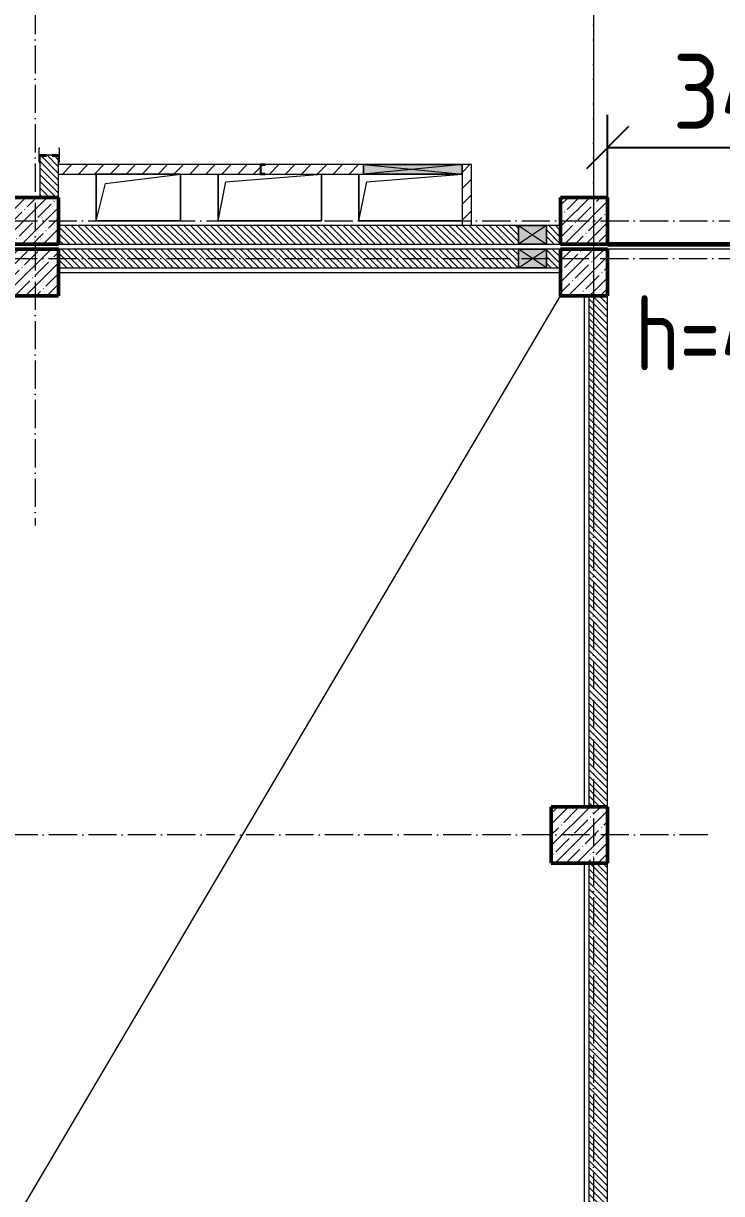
# Model space of a CAD drawing. Header units: millimetres. Extents: x 2294 to 908349, y -83289 to 219220.
# Drawn here: x 248609 to 256049, y 38881 to 51362 of the extents above; entities that cross this region are included whole.
import ezdxf

# ---------------------------------------------------------------- set-up
doc = ezdxf.new("R2010")
doc.units = ezdxf.units.MM
doc.linetypes.add('50_200_ШТРИХ_1Т_ш5_п1_п1_', pattern=[700, 500, -100, 0, -100])
for name, color, linetype, lineweight in [('A-DETL-____-OTLN-4', 7, 'Continuous', 18), ('A-DETL-GENF-OTLN', 7, 'Continuous', 9), ('A-FLOR-____-OTLN', 7, 'Continuous', 9), ('A-GENM-____-MCUT', 7, 'Continuous', 25), ('A-GENM-____-OTLN', 7, 'Continuous', 9), ('A-GENM-____-OTLN-1', 7, 'Continuous', 25), ('A-GLAZ-____-OTLN', 7, 'Continuous', 9), ('A-WALL-____-MCUT', 7, 'Continuous', 13), ('A-WALL-____-MCUT-3', 7, 'Continuous', 9), ('A-WALL-____-PATT-1', 7, 'Continuous', 9), ('A-WALL-FNSH-MCUT-1', 7, 'Continuous', 9), ('S-COLS-____-MCUT', 7, 'Continuous', 50), ('S-COLS-____-OTLN', 7, 'Continuous', 9), ('S-GRID-____-OTLN-1', 7, '50_200_ШТРИХ_1Т_ш5_п1_п1_', 9)]:
    doc.layers.add(name, color=color, linetype=linetype, lineweight=lineweight)
doc.styles.get("Standard").update_dxf_attribs({"font": 'arial.ttf'})
doc.styles.add('СПДС', font='isocpeur.ttf', dxfattribs={"width": 0.9})
doc.dimstyles.new('Размера А3', dxfattribs={"dimtxt": 800, "dimasz": 450, "dimexe": 350, "dimexo": 100, "dimgap": 200, "dimtad": 1, "dimdec": 0, "dimrnd": 10, "dimzin": 0, "dimdsep": 46, "dimtxsty": 'СПДС', "dimblk": 'ARROWHEAD_6', "dimcen": 1, "dimclrd": 5, "dimclre": 5, "dimclrt": 5, "dimazin": 0, "dimtfac": 1, "dimtdec": 0, "dimtmove": 2, "dimatfit": 3, "dimfxl": 1, "dimtolj": 1, "dimtzin": 0, "dimarcsym": 0})
pattern_1 = [(45, (-89000, -42681.04), (-114.04925, 114.04925), []), (45, (-88885.95, -42681.04), (-114.04925, 114.04925), [201.613, -40.323, 3.353, -36.97])]
pattern_2 = [(45, (-83150, -42681.04), (-114.04925, 114.04925), []), (45, (-83035.95, -42681.04), (-114.04925, 114.04925), [201.613, -40.323, 3.353, -36.97])]
pattern_3 = [(135, (165583.507, 6025.276), (-35.35534, -35.35534), [])]
pattern_4 = [(45, (-83150, -43231.04), (-114.04925, 114.04925), []), (45, (-83035.95, -43231.04), (-114.04925, 114.04925), [201.613, -40.323, 3.353, -36.97])]
pattern_5 = [(45, (-89000, -43231.04), (-114.04925, 114.04925), []), (45, (-88885.95, -43231.04), (-114.04925, 114.04925), [201.613, -40.323, 3.353, -36.97])]
pattern_6 = [(45, (165583.51, 6025.28), (-84.85281, 84.85281), [])]

# ---------------------------------------------------------------- blocks, each defined once
blk = doc.blocks.new('3osi')
at = {"layer": 'S-GRID-____-OTLN-1', "color": 251, "ltscale": 0.6, "true_color": 0x636466}
for p, q in [((248733.5, 96918.1), (248733.5, 46006.3)), ((254683.5, 96918.1), (254683.5, 46006.3)), ((254683.5, 55906.2), (254683.5, 1542.7)), ((240055.8, 49256.3), (269518.1, 49256.3)), ((240055.8, 49256.3), (269518.1, 49256.3)), ((232910.3, 48856.3), (269657.9, 48856.3)), ((255902.3, 42706.3), (232910.3, 42706.3))]:
    blk.add_line(p, q, dxfattribs=at)
blk = doc.blocks.new('BSC_Колонна _Прямоугольная - 500х500-V33-АР1_План отверстий 3 этажа в осях 1-64_Ю-ЯЯ')
at = {"layer": 'S-COLS-____-OTLN'}
h = blk.add_hatch(dxfattribs=at)
h.set_pattern_fill('FP_41', color=256, style=0, pattern_type=2)
h.set_pattern_definition(pattern_1)
h.paths.add_polyline_path([(-250, -250), (250, -250), (250, 250), (-250, 250)], flags=0)
at = {"layer": 'S-COLS-____-MCUT'}
for p, q in [((250, 250), (-250, 250)), ((-250, 250), (-250, -250)), ((250, -250), (250, 250)), ((-250, -250), (250, -250))]:
    blk.add_line(p, q, dxfattribs=at)
blk = doc.blocks.new('BSC_Колонна _Прямоугольная - 500х500-V35-АР1_План отверстий 3 этажа в осях 1-64_Ю-ЯЯ')
at = {"layer": 'S-COLS-____-OTLN'}
h = blk.add_hatch(dxfattribs=at)
h.set_pattern_fill('FP_43', color=256, style=0, pattern_type=2)
h.set_pattern_definition(pattern_2)
h.paths.add_polyline_path([(-250, -250), (250, -250), (250, 250), (-250, 250)], flags=0)
at = {"layer": 'S-COLS-____-MCUT'}
for p, q in [((250, 250), (-250, 250)), ((-250, 250), (-250, -250)), ((250, -250), (250, 250)), ((-250, -250), (250, -250))]:
    blk.add_line(p, q, dxfattribs=at)
blk = doc.blocks.new('BSC_Колонна _Прямоугольная - 500х500-V120-АР1_План отверстий 3 этажа в осях 1-64_Ю-ЯЯ')
at = {"layer": 'S-COLS-____-OTLN'}
h = blk.add_hatch(dxfattribs=at)
h.set_pattern_fill('FP_125', color=256, style=0, pattern_type=2)
h.set_pattern_definition(pattern_4)
h.paths.add_polyline_path([(-250, -250), (250, -250), (250, 250), (-250, 250)], flags=0)
at = {"layer": 'S-COLS-____-MCUT'}
for p, q in [((250, 250), (-250, 250)), ((-250, 250), (-250, -250)), ((250, -250), (250, 250)), ((-250, -250), (250, -250))]:
    blk.add_line(p, q, dxfattribs=at)
blk = doc.blocks.new('BSC_Колонна _Прямоугольная - 500х500-V121-АР1_План отверстий 3 этажа в осях 1-64_Ю-ЯЯ')
at = {"layer": 'S-COLS-____-OTLN'}
h = blk.add_hatch(dxfattribs=at)
h.set_pattern_fill('FP_126', color=256, style=0, pattern_type=2)
h.set_pattern_definition(pattern_5)
h.paths.add_polyline_path([(-250, -250), (250, -250), (250, 250), (-250, 250)], flags=0)
at = {"layer": 'S-COLS-____-MCUT'}
for p, q in [((250, 250), (-250, 250)), ((-250, 250), (-250, -250)), ((250, -250), (250, 250)), ((-250, -250), (250, -250))]:
    blk.add_line(p, q, dxfattribs=at)
blk = doc.blocks.new('154_Фахверк_СКБ_Швеллер - Тип_100_3960-28515122-АР1_План отверстий 3 этажа в осях 1-64_Ю-ЯЯ')
at = {"layer": 'A-GENM-____-MCUT'}
for p, q in [((175, 50), (125, 50)), ((125, 50), (125, -50)), ((128, 47), (175, 47)), ((128, -47), (128, 47)), ((175, 47), (175, 50)), ((125, -50), (175, -50)), ((175, -47), (128, -47)), ((175, -50), (175, -47))]:
    blk.add_line(p, q, dxfattribs=at)
blk = doc.blocks.new('154_Стойка_СКБ_Уголок - СМ-2480_200-28346303-АР1_План отверстий 3 этажа в осях 1-64_Ю-ЯЯ')
at = {"layer": 'A-GENM-____-MCUT'}
for p, q in [((125, 156), (125, 81)), ((200, 156), (125, 156)), ((131, 81), (131, 150)), ((131, 150), (200, 150)), ((200, 150), (200, 156)), ((125, 81), (131, 81)), ((131, 19), (125, 19)), ((125, 19), (125, -56)), ((131, -50), (131, 19)), ((125, -56), (200, -56)), ((200, -50), (131, -50)), ((200, -56), (200, -50))]:
    blk.add_line(p, q, dxfattribs=at)
blk = doc.blocks.new('Стойка_Влож_Полоса боковая - Полоса-V164-АР1_План отверстий 3 этажа в осях 1-64_Ю-ЯЯ')
at = {"layer": 'A-GENM-____-OTLN'}
for p, q in [((-5, 60), (0, 60)), ((-5, -60), (-5, 60)), ((0, 31), (0, -31)), ((0, -60), (-5, -60))]:
    blk.add_line(p, q, dxfattribs=at)
blk = doc.blocks.new('Стойка_Влож_Уголок_Опорный - Уголок-28213941-АР1_План отверстий 3 этажа в осях 1-64_Ю-ЯЯ')
at = {"layer": 'A-GENM-____-OTLN'}
for p, q in [((-212, -6), (-212, 0)), ((0, 0), (0, -6)), ((-212, -75), (-212, -6)), ((-212, -6), (-206, -6)), ((-212, -75), (-206, -75)), ((-6, -6), (0, -6)), ((-6, -75), (0, -75)), ((0, -6), (0, -75))]:
    blk.add_line(p, q, dxfattribs=at)
blk = doc.blocks.new('AR_Отверстие прямоугольное _в стене_ - AR_Отверстие прямоугольное _в стене__ВК-32402044-АР1_План отверстий 3 этажа в осях 1-64_Ю-ЯЯ')
at = {"layer": 'A-GLAZ-____-OTLN'}
blk.add_hatch(color=256, dxfattribs=at).paths.add_polyline_path([(150, -100), (150, 100), (-150, 100), (-150, -100), (-91, -100)], flags=0)
at = {"layer": 'A-DETL-GENF-OTLN'}
for p, q in [((-150, -100), (-150, 100)), ((-150, 100), (150, 100)), ((150, 100), (-150, -100)), ((-150, 100), (150, -100)), ((150, 100), (-150, 100)), ((-150, 100), (-150, -100)), ((150, 100), (150, -100)), ((150, -100), (150, 100)), ((150, -100), (-150, -100)), ((-150, -100), (150, -100))]:
    blk.add_line(p, q, dxfattribs=at)
blk = doc.blocks.new('AR_Отверстие прямоугольное _в плите_ - AR_Отверстие прямоугольное _в плите_-30552730-АР1_План отверстий 3 этажа в осях 1-64_Ю-ЯЯ')
at = {"layer": 'A-GENM-____-OTLN'}
for p, q in [((450, 250), (-450, 250)), ((-450, 250), (-450, -250)), ((-350, 150), (450, 250)), ((450, -250), (450, 250)), ((-450, -250), (-350, 150)), ((-450, -250), (450, -250))]:
    blk.add_line(p, q, dxfattribs=at)
blk = doc.blocks.new('AR_Отверстие прямоугольное _в плите_ - AR_Отверстие прямоугольное _в плите_-V202-АР1_План отверстий 3 этажа в осях 1-64_Ю-ЯЯ')
at = {"layer": 'A-GENM-____-OTLN'}
for p, q in [((-550, 250), (-550, -250)), ((-467, 167), (550, 250)), ((550, -250), (550, 250)), ((-550, -250), (-467, 167)), ((-550, -250), (550, -250))]:
    blk.add_line(p, q, dxfattribs=at)
blk = doc.blocks.new('AR_Отверстие прямоугольное _в плите_ - AR_Отверстие прямоугольное _в плите_-V203-АР1_План отверстий 3 этажа в осях 1-64_Ю-ЯЯ')
at = {"layer": 'A-GENM-____-OTLN'}
for p, q in [((-550, 250), (-550, -250)), ((-467, 167), (550, 250)), ((-550, -250), (-467, 167)), ((-550, -250), (550, -250))]:
    blk.add_line(p, q, dxfattribs=at)
blk = doc.blocks.new('AR_Отверстие прямоугольное _в стене__БезПР - AR_Отверстие прямоугольное _в стене__БезПР-36899082-АР1_План отверстий 3 этажа в осях 1-64_Ю-ЯЯ')
at = {"layer": 'A-GLAZ-____-OTLN'}
blk.add_hatch(color=256, dxfattribs=at).paths.add_polyline_path([(525, -50), (525, 50), (-525, 50), (-525, -50)], flags=0)
at = {"layer": 'A-DETL-GENF-OTLN'}
for p, q in [((-525, -50), (-525, 50)), ((-525, 50), (525, 50)), ((525, 50), (-525, -50)), ((-525, 50), (525, -50)), ((525, 50), (-525, 50)), ((-525, 50), (-525, -50)), ((525, 50), (525, -50)), ((525, -50), (525, 50)), ((525, -50), (-525, -50)), ((-525, -50), (525, -50))]:
    blk.add_line(p, q, dxfattribs=at)
at = {"layer": 'A-GLAZ-____-OTLN'}
blk.add_line((525, 50), (-525, 50), dxfattribs=at)
blk = doc.blocks.new('BSC_Колонна _Прямоугольная - 500х500-25642906-АР1_План отверстий 3 этажа в осях 1-64_А-ГГ')
at = {"layer": 'S-COLS-____-OTLN'}
h = blk.add_hatch(dxfattribs=at)
h.set_pattern_fill('FP_48', color=256, style=0, pattern_type=2)
h.set_pattern_definition(pattern_1)
h.paths.add_polyline_path([(-250, -250), (250, -250), (250, 250), (-250, 250)], flags=0)
at = {"layer": 'S-COLS-____-MCUT'}
for p, q in [((250, 250), (-250, 250)), ((-250, 250), (-250, -250)), ((250, -250), (250, 250)), ((-250, -250), (250, -250))]:
    blk.add_line(p, q, dxfattribs=at)
blk = doc.blocks.new('BSC_Колонна _Прямоугольная - 600х600-26981669-АР1_План отверстий 3 этажа в осях 1-64_А-ГГ')
at = {"layer": 'S-COLS-____-OTLN'}
h = blk.add_hatch(dxfattribs=at)
h.set_pattern_fill('FP_54', color=256, style=0, pattern_type=2)
h.set_pattern_definition([(45, (-88950, -36681.04), (-114.04925, 114.04925), []), (45, (-88835.95, -36681.04), (-114.04925, 114.04925), [201.613, -40.323, 3.353, -36.97])])
h.paths.add_polyline_path([(-300, -300), (300, -300), (300, 300), (-300, 300)], flags=0)
at = {"layer": 'S-COLS-____-MCUT'}
for p, q in [((300, 300), (-300, 300)), ((-300, 300), (-300, -300)), ((300, -300), (300, 300)), ((-300, -300), (300, -300))]:
    blk.add_line(p, q, dxfattribs=at)
blk = doc.blocks.new('BSC_Колонна _Прямоугольная - 500х500-V22-АР1_План отверстий 3 этажа в осях 1-64_А-ГГ')
at = {"layer": 'S-COLS-____-OTLN'}
h = blk.add_hatch(dxfattribs=at)
h.set_pattern_fill('FP_59', color=256, style=0, pattern_type=2)
h.set_pattern_definition(pattern_2)
h.paths.add_polyline_path([(-250, -250), (250, -250), (250, 250), (-250, 250)], flags=0)
at = {"layer": 'S-COLS-____-MCUT'}
for p, q in [((250, 250), (-250, 250)), ((-250, 250), (-250, -250)), ((250, -250), (250, 250)), ((-250, -250), (250, -250))]:
    blk.add_line(p, q, dxfattribs=at)
blk = doc.blocks.new('BSC_Колонна _Прямоугольная - 500х500-V144-АР1_План отверстий 3 этажа в осях 1-64_А-ГГ')
at = {"layer": 'S-COLS-____-OTLN'}
h = blk.add_hatch(dxfattribs=at)
h.set_pattern_fill('FP_167', color=256, style=0, pattern_type=2)
h.set_pattern_definition(pattern_4)
h.paths.add_polyline_path([(-250, -250), (250, -250), (250, 250), (-250, 250)], flags=0)
at = {"layer": 'S-COLS-____-MCUT'}
for p, q in [((250, 250), (-250, 250)), ((-250, 250), (-250, -250)), ((250, -250), (250, 250)), ((-250, -250), (250, -250))]:
    blk.add_line(p, q, dxfattribs=at)
blk = doc.blocks.new('BSC_Колонна _Прямоугольная - 500х500-V145-АР1_План отверстий 3 этажа в осях 1-64_А-ГГ')
at = {"layer": 'S-COLS-____-OTLN'}
h = blk.add_hatch(dxfattribs=at)
h.set_pattern_fill('FP_168', color=256, style=0, pattern_type=2)
h.set_pattern_definition(pattern_5)
h.paths.add_polyline_path([(-250, -250), (250, -250), (250, 250), (-250, 250)], flags=0)
at = {"layer": 'S-COLS-____-MCUT'}
for p, q in [((250, 250), (-250, 250)), ((-250, 250), (-250, -250)), ((250, -250), (250, 250)), ((-250, -250), (250, -250))]:
    blk.add_line(p, q, dxfattribs=at)
blk = doc.blocks.new('AR_Отверстие прямоугольное _в стене_ - AR_Отверстие прямоугольное _в стене__ВК-32402044-АР1_План отверстий 3 этажа в осях 1-64_А-ГГ')
at = {"layer": 'A-GLAZ-____-OTLN'}
blk.add_hatch(color=256, dxfattribs=at).paths.add_polyline_path([(150, -100), (150, 100), (-150, 100), (-150, -100), (-90, -100)], flags=0)
at = {"layer": 'A-DETL-GENF-OTLN'}
for p, q in [((-150, -100), (-150, 100)), ((-150, 100), (150, 100)), ((150, 100), (-150, -100)), ((-150, 100), (150, -100)), ((150, 100), (-150, 100)), ((-150, 100), (-150, -100)), ((150, 100), (150, -100)), ((150, -100), (150, 100)), ((150, -100), (-150, -100)), ((-150, -100), (150, -100))]:
    blk.add_line(p, q, dxfattribs=at)
blk = doc.blocks.new('3floor')
at = {"layer": 'A-WALL-____-PATT-1'}
h = blk.add_hatch(dxfattribs=at)
h.set_pattern_fill('FP_9', color=256, style=0, pattern_type=2)
h.set_pattern_definition(pattern_3)
h.paths.add_polyline_path([(248984, 49506), (248984, 49950), (248915, 49950), (248915, 49956), (248853, 49956), (248853, 49950), (248784, 49950), (248784, 49506), (248944, 49506)], flags=0)
h.paths.add_polyline_path([(248853, 51656), (248915, 51656), (248915, 51662), (248984, 51662), (248984, 51956), (248784, 51956), (248784, 51662), (248853, 51662)], flags=0)
h = blk.add_hatch(dxfattribs=at)
h.set_pattern_fill('FP_7', color=256, style=0, pattern_type=2)
h.set_pattern_definition(pattern_6)
h.paths.add_polyline_path([(248984, 49756), (251134, 49756), (251134, 49856), (248984, 49856)], flags=0)
h.paths.add_polyline_path([(251184, 49756), (252234, 49756), (252234, 49856), (251184, 49856), (251184, 49853), (251137, 49853), (251137, 49759), (251184, 49759)], flags=0)
h = blk.add_hatch(dxfattribs=at)
h.set_pattern_fill('FP_7', color=256, style=0, pattern_type=2)
h.set_pattern_definition(pattern_6)
h.paths.add_polyline_path([(253384, 49206), (253384, 49856), (253284, 49856), (253284, 49206)], flags=0)
h = blk.add_hatch(dxfattribs=at)
h.set_pattern_fill('FP_9', color=256, style=0, pattern_type=2)
h.set_pattern_definition(pattern_3)
h.paths.add_polyline_path([(254184, 49006), (254334, 49006), (254334, 49206), (254184, 49206)], flags=0)
h.paths.add_polyline_path([(253884, 49006), (253884, 49206), (248984, 49206), (248984, 49006), (250408, 49006)], flags=0)
h = blk.add_hatch(dxfattribs=at)
h.set_pattern_fill('FP_6', color=256, style=0, pattern_type=2)
h.set_pattern_definition(pattern_3)
h.paths.add_polyline_path([(254184, 49006), (254334, 49006), (254334, 49206), (254184, 49206)], flags=0)
h.paths.add_polyline_path([(253884, 49006), (253884, 49206), (248984, 49206), (248984, 49006), (250408, 49006)], flags=0)
h = blk.add_hatch(dxfattribs=at)
h.set_pattern_fill('FP_9', color=256, style=0, pattern_type=2)
h.set_pattern_definition(pattern_3)
h.paths.add_polyline_path([(254184, 48756), (254334, 48756), (254334, 48956), (254184, 48956)], flags=0)
h.paths.add_polyline_path([(253884, 48756), (253884, 48956), (248984, 48956), (248984, 48756), (250408, 48756)], flags=0)
h = blk.add_hatch(dxfattribs=at)
h.set_pattern_fill('FP_6', color=256, style=0, pattern_type=2)
h.set_pattern_definition(pattern_3)
h.paths.add_polyline_path([(254184, 48756), (254334, 48756), (254334, 48956), (254184, 48956)], flags=0)
h.paths.add_polyline_path([(253884, 48756), (253884, 48956), (248984, 48956), (248984, 48756), (250408, 48756)], flags=0)
h = blk.add_hatch(dxfattribs=at)
h.set_pattern_fill('FP_6', color=256, style=0, pattern_type=2)
h.set_pattern_definition(pattern_3)
h.paths.add_polyline_path([(254834, 43006), (254834, 48456), (254634, 48456), (254634, 43006)], flags=0)
h = blk.add_hatch(dxfattribs=at)
h.set_pattern_fill('FP_6', color=256, style=0, pattern_type=2)
h.set_pattern_definition(pattern_3)
h.paths.add_polyline_path([(254834, 37006), (254834, 42406), (254634, 42406), (254634, 37006)], flags=0)
at = {"layer": 'A-DETL-____-OTLN-4'}
blk.add_line((236934, 18956), (254334, 48456), dxfattribs=at)
at = {"layer": 'A-FLOR-____-OTLN'}
for p, q in [((249384, 49755), (250284, 49755)), ((249384, 49255), (249384, 49755)), ((250284, 49755), (250284, 49255)), ((250684, 49256), (250684, 49756)), ((251784, 49756), (251784, 49256)), ((252184, 49256), (252184, 49756)), ((250284, 49255), (249384, 49255)), ((251784, 49256), (250684, 49256)), ((253284, 49256), (252184, 49256)), ((254834, 49006), (258284, 49006)), ((254834, 49006), (258284, 49006)), ((258284, 48956), (254834, 48956)), ((258284, 48956), (254834, 48956)), ((248984, 48706), (254334, 48706)), ((248984, 48706), (254334, 48706)), ((254584, 48456), (254584, 43006)), ((254584, 42406), (254584, 37006))]:
    blk.add_line(p, q, dxfattribs=at)
at = {"layer": 'A-WALL-____-MCUT'}
for p, q in [((248784, 49881), (248784, 49506)), ((248984, 49506), (248984, 49881)), ((253884, 49206), (248984, 49206)), ((254334, 49206), (254184, 49206)), ((248984, 49006), (253884, 49006)), ((253884, 48956), (248984, 48956)), ((254184, 49006), (254334, 49006)), ((254334, 48956), (254184, 48956)), ((248984, 48756), (253884, 48756)), ((254184, 48756), (254334, 48756))]:
    blk.add_line(p, q, dxfattribs=at)
at = {"layer": 'A-WALL-____-MCUT-3'}
for p, q in [((253884, 49206), (248984, 49206)), ((254334, 49206), (254184, 49206)), ((248984, 49006), (253884, 49006)), ((253884, 48956), (248984, 48956)), ((254184, 49006), (254334, 49006)), ((254334, 48956), (254184, 48956)), ((248984, 48756), (253884, 48756)), ((254184, 48756), (254334, 48756)), ((254634, 48456), (254634, 43006)), ((254834, 43006), (254834, 48456)), ((254634, 42406), (254634, 37006)), ((254834, 37006), (254834, 42406))]:
    blk.add_line(p, q, dxfattribs=at)
at = {"layer": 'A-WALL-FNSH-MCUT-1'}
for p, q in [((251134, 49856), (248984, 49856)), ((252234, 49856), (251184, 49856)), ((253384, 49856), (253284, 49856)), ((253384, 49206), (253384, 49856)), ((248984, 49756), (251134, 49756)), ((251184, 49756), (252234, 49756)), ((253284, 49756), (253284, 49206))]:
    blk.add_line(p, q, dxfattribs=at)
at = {"layer": 'A-GENM-____-OTLN'}
for name, p, rotation in [('Стойка_Влож_Уголок_Опорный - Уголок-28213941-АР1_План отверстий 3 этажа в осях 1-64_Ю-ЯЯ', (248778, 49956), 180), ('Стойка_Влож_Полоса боковая - Полоса-V164-АР1_План отверстий 3 этажа в осях 1-64_Ю-ЯЯ', (248884, 49956), 269.9999999999999)]:
    blk.add_blockref(name, p, dxfattribs=dict(at, rotation=rotation))
for name, p in [('AR_Отверстие прямоугольное _в плите_ - AR_Отверстие прямоугольное _в плите_-30552730-АР1_План отверстий 3 этажа в осях 1-64_Ю-ЯЯ', (249834, 49505)), ('AR_Отверстие прямоугольное _в плите_ - AR_Отверстие прямоугольное _в плите_-V202-АР1_План отверстий 3 этажа в осях 1-64_Ю-ЯЯ', (251234, 49506)), ('AR_Отверстие прямоугольное _в плите_ - AR_Отверстие прямоугольное _в плите_-V203-АР1_План отверстий 3 этажа в осях 1-64_Ю-ЯЯ', (252734, 49506))]:
    blk.add_blockref(name, p, dxfattribs=at)
at = {"layer": 'A-GENM-____-OTLN-1', "rotation": 269.9999999999999}
blk.add_blockref('154_Стойка_СКБ_Уголок - СМ-2480_200-28346303-АР1_План отверстий 3 этажа в осях 1-64_Ю-ЯЯ', (248834, 50081), dxfattribs=at)
at = {"layer": 'A-GENM-____-OTLN-1'}
blk.add_blockref('154_Фахверк_СКБ_Швеллер - Тип_100_3960-28515122-АР1_План отверстий 3 этажа в осях 1-64_Ю-ЯЯ', (251009, 49806), dxfattribs=at)
at = {"layer": 'A-GLAZ-____-OTLN'}
for name, p in [('AR_Отверстие прямоугольное _в стене__БезПР - AR_Отверстие прямоугольное _в стене__БезПР-36899082-АР1_План отверстий 3 этажа в осях 1-64_Ю-ЯЯ', (252759, 49806)), ('AR_Отверстие прямоугольное _в стене_ - AR_Отверстие прямоугольное _в стене__ВК-32402044-АР1_План отверстий 3 этажа в осях 1-64_Ю-ЯЯ', (254034, 49106)), ('AR_Отверстие прямоугольное _в стене_ - AR_Отверстие прямоугольное _в стене__ВК-32402044-АР1_План отверстий 3 этажа в осях 1-64_А-ГГ', (254034, 49106))]:
    blk.add_blockref(name, p, dxfattribs=at)
at = {"layer": 'A-GLAZ-____-OTLN', "rotation": 180}
for name in ['AR_Отверстие прямоугольное _в стене_ - AR_Отверстие прямоугольное _в стене__ВК-32402044-АР1_План отверстий 3 этажа в осях 1-64_Ю-ЯЯ', 'AR_Отверстие прямоугольное _в стене_ - AR_Отверстие прямоугольное _в стене__ВК-32402044-АР1_План отверстий 3 этажа в осях 1-64_А-ГГ']:
    blk.add_blockref(name, (254034, 48856), dxfattribs=at)
at = {"layer": 'S-COLS-____-OTLN'}
for name, p in [('BSC_Колонна _Прямоугольная - 500х500-V120-АР1_План отверстий 3 этажа в осях 1-64_Ю-ЯЯ', (248734, 49256)), ('BSC_Колонна _Прямоугольная - 500х500-V144-АР1_План отверстий 3 этажа в осях 1-64_А-ГГ', (248734, 49256)), ('BSC_Колонна _Прямоугольная - 500х500-V121-АР1_План отверстий 3 этажа в осях 1-64_Ю-ЯЯ', (254584, 49256)), ('BSC_Колонна _Прямоугольная - 500х500-V145-АР1_План отверстий 3 этажа в осях 1-64_А-ГГ', (254584, 49256)), ('BSC_Колонна _Прямоугольная - 500х500-V35-АР1_План отверстий 3 этажа в осях 1-64_Ю-ЯЯ', (248734, 48706)), ('BSC_Колонна _Прямоугольная - 500х500-V22-АР1_План отверстий 3 этажа в осях 1-64_А-ГГ', (248734, 48706)), ('BSC_Колонна _Прямоугольная - 500х500-V33-АР1_План отверстий 3 этажа в осях 1-64_Ю-ЯЯ', (254584, 48706)), ('BSC_Колонна _Прямоугольная - 500х500-25642906-АР1_План отверстий 3 этажа в осях 1-64_А-ГГ', (254584, 48706)), ('BSC_Колонна _Прямоугольная - 600х600-26981669-АР1_План отверстий 3 этажа в осях 1-64_А-ГГ', (254534, 42706))]:
    blk.add_blockref(name, p, dxfattribs=at)
blk = doc.blocks.new('ARROWHEAD_6')
at = {"color": 0, "linetype": 'Continuous'}
for p, q in [((-0.5, -0.5), (0.5, 0.5)), ((0, 0), (-1, 0))]:
    blk.add_line(p, q, dxfattribs=at)
blk = doc.blocks.new('*D2452')
at = {"color": 5, "lineweight": -2, "transparency": 16777216}
for p, q in [((254834, 49106), (254834, 50387)), ((258284, 49106), (258284, 50387)), ((255284, 50037), (257834, 50037))]:
    blk.add_line(p, q, dxfattribs=at)
at = {"layer": 'Defpoints', "color": 0, "transparency": 16777216}
for p in [(258284, 50037), (254834, 49006), (258284, 49006)]:
    blk.add_point(p, dxfattribs=at)
at = {"color": 5, "lineweight": -2, "transparency": 16777216, "xscale": 450, "yscale": 450, "zscale": 450, "rotation": 180}
blk.add_blockref('ARROWHEAD_6', (254834, 50037), dxfattribs=at)
at = {"color": 5, "lineweight": -2, "transparency": 16777216, "xscale": 450, "yscale": 450, "zscale": 450}
blk.add_blockref('ARROWHEAD_6', (258284, 50037), dxfattribs=at)
at = {"color": 5, "transparency": 16777216, "insert": (256559, 50637), "char_height": 800, "attachment_point": 5, "style": 'СПДС'}
blk.add_mtext('\\A1;3450', dxfattribs=at)

msp = doc.modelspace()

# ---------------------------------------------------------------- linework, layer by layer
at = {"color": 1, "lineweight": 60}
msp.add_lwpolyline([(254833.5, 49006.3), (258283.5, 49006.3)], dxfattribs=at)

# ---------------------------------------------------------------- block references
for name in ['3osi', '3floor']:
    msp.add_blockref(name, (0, 0))

# ---------------------------------------------------------------- texts
at = {"color": 5, "insert": (255125.4, 48460.3), "char_height": 800, "attachment_point": 1}
msp.add_mtext_dynamic_manual_height_columns('{\\fГОСТ тип А|b0|i0|c0|p34;h=4000}', width=4795.892, gutter_width=1772.3, heights=[982.9], dxfattribs=at)

# ---------------------------------------------------------------- dimensions: what is measured, and where the dimension line sits
at = {"color": 5}
dim = msp.add_linear_dim(base=(258283.5, 50037), p1=(254833.5, 49006.3), p2=(258283.5, 49006.3), dimstyle='Размера А3', dxfattribs=at)
dim.commit()
dim.dimension.update_dxf_attribs({"geometry": '*D2452', "text_midpoint": (256558.5, 50637)})

doc.saveas('drawing.dxf')
